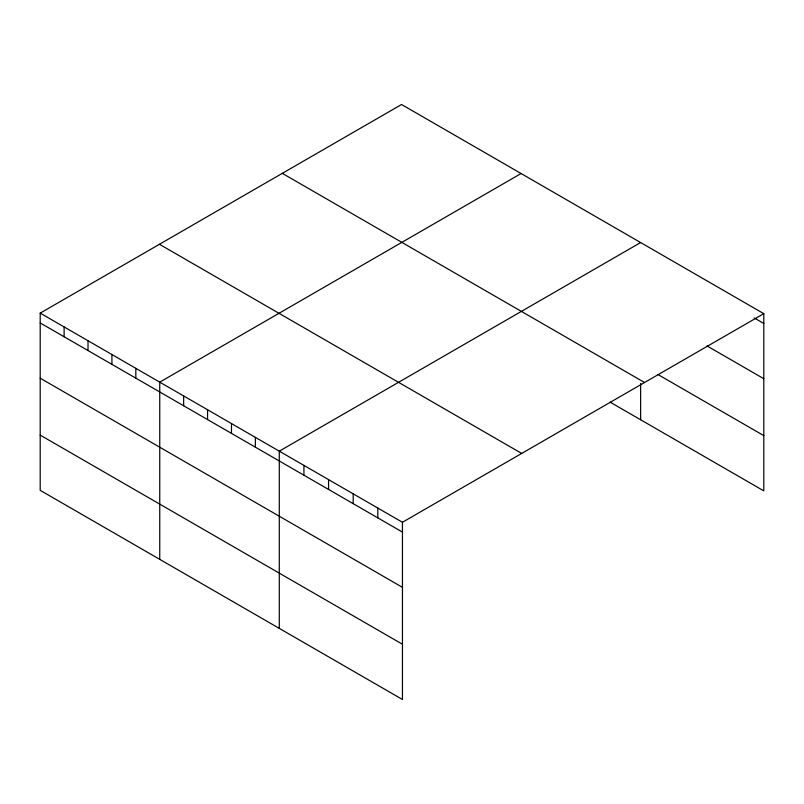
<?xml version="1.0" encoding="UTF-8"?>
<svg xmlns="http://www.w3.org/2000/svg" width="804" height="804" viewBox="0 0 804 804"><rect width="100%" height="100%" fill="white"/><g stroke="black" fill="none" stroke-linecap="round" stroke-linejoin="round"><path stroke-width="1.21" d="M40.2 313.128L402.452 522.278L402.452 699.49L40.2 490.339L40.2 313.128L401.548 104.51L763.8 313.661L763.8 490.872L610.206 402.191M521.092 173.523L159.745 382.151L159.745 559.363M640.637 242.547L279.289 451.165L279.289 628.376M402.452 522.278L763.8 313.661M754.162 317.912L763.8 323.479M707.038 345.941L763.8 378.714M657.772 374.413L763.8 435.627M282.304 173.352L644.557 382.503M159.443 244.285L521.695 453.436M40.2 322.947L402.452 532.097M40.2 378.192L402.452 587.332M40.2 435.105L402.452 644.245M640.637 383.347L640.637 419.758M377.82 508.058L377.82 517.876M353.187 493.837L353.187 503.656M328.555 479.606L328.555 489.425M303.922 465.385L303.922 475.204M255.381 437.366L255.381 447.185M231.472 423.557L231.472 433.376M207.563 409.759L207.563 419.577M183.654 395.95L183.654 405.769M135.836 368.343L135.836 378.161M111.927 354.544L111.927 364.363M88.018 340.735L88.018 350.554M64.109 326.937L64.109 336.755"/></g></svg>
